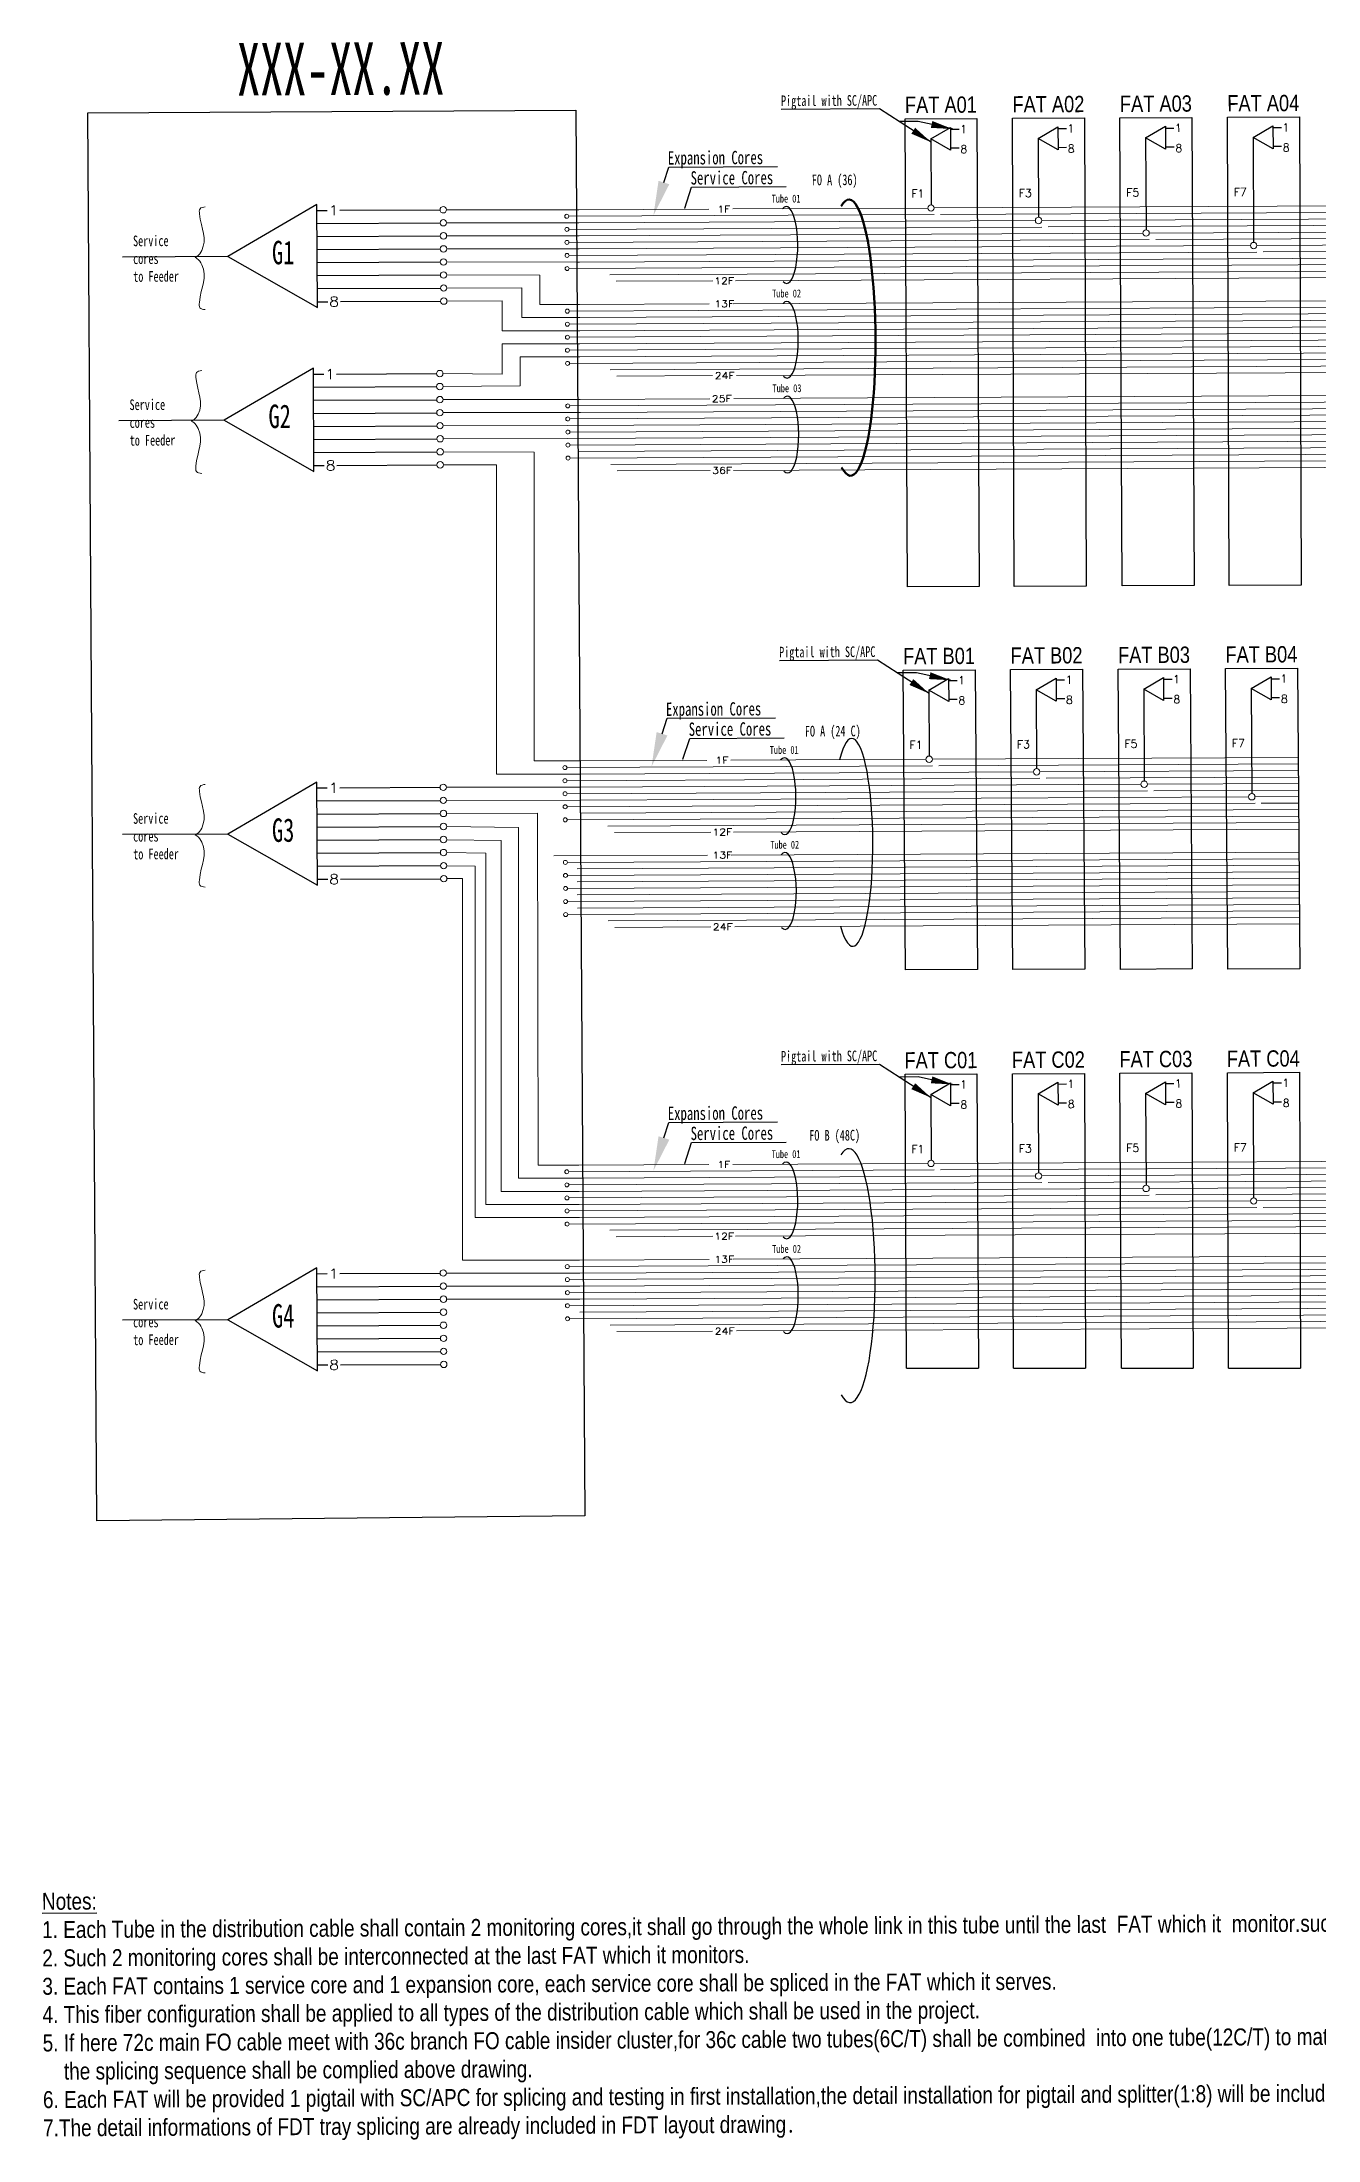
# Model space of a CAD drawing. Header units: metres. Extents: x 3071 to 12757, y 289 to 1488.
# Drawn here: x 10398.4 to 10548, y 976.5 to 1222.5 of the extents above; entities that cross this region are included whole.
import ezdxf
from ezdxf import colors
from ezdxf.entities.mleader import LeaderData, LeaderLine
from ezdxf.enums import TextEntityAlignment as Align
from ezdxf.math import Vec2, Vec3

# ---------------------------------------------------------------- set-up
doc = ezdxf.new("R2010")
doc.units = ezdxf.units.M
doc.linetypes.add('PHANTOM2', pattern=[1.25, 0.625, -0.125, 0.125, -0.125, 0.125, -0.125])
for name, color, linetype, lineweight in [('Expansion Core', 8, 'Continuous', 5), ('Expansion Cores', 7, 'Continuous', 13), ('FAT AREA', 134, 'PHANTOM2', 25), ('FO 24 CORE', 3, 'Continuous', 30), ('FO 36 CORE', 6, 'Continuous', 50), ('Service Core', 7, 'Continuous', 13)]:
    doc.layers.add(name, color=color, linetype=linetype, lineweight=lineweight)
for name, color, linetype in [('FAT CODE', 7, 'Continuous'), ('FAT SP', 7, 'Continuous'), ('FDT SP', 7, 'Continuous'), ('lcp1_f1', 50, 'Continuous'), ('moniter core', 6, 'Continuous'), ('napf1-f15', 20, 'Continuous'), ('Regular LCP ID', 7, 'Continuous')]:
    doc.layers.add(name, color=color, linetype=linetype)
doc.styles.add('FS', font='SimSun.ttf', dxfattribs={"width": 0.7})
doc.styles.add('Mark', font='arial.ttf', dxfattribs={"width": 0.8, "height": 2.5})
doc.styles.add('ROMANS', font='romans.shx', dxfattribs={"width": 1.2})
doc.styles.get("Standard").update_dxf_attribs({"font": 'arial.ttf'})
doc.dimstyles.new('DIN', dxfattribs={"dimtxt": 2.5, "dimasz": 2.5, "dimexe": 1.25, "dimexo": 0.625, "dimtad": 1, "dimtih": 1, "dimdec": 4, "dimdsep": 46, "dimlunit": 6, "dimtxsty": 'Standard', "dimcen": 2.5, "dimadec": 0, "dimazin": 0, "dimtfac": 1, "dimtdec": 4, "dimtmove": 0, "dimatfit": 3, "dimfxl": 1, "dimtvp": 1, "dimtolj": 1, "dimtzin": 0, "dimarcsym": 0})
doc.dimstyles.new('ISO-25', dxfattribs={"dimtxt": 2.5, "dimasz": 2.5, "dimexe": 1.25, "dimexo": 0.625, "dimtad": 1, "dimtxsty": 'Standard', "dimcen": 2.5, "dimadec": 0, "dimazin": 0, "dimtfac": 1, "dimtmove": 0, "dimatfit": 3, "dimfxl": 1, "dimarcsym": 0})

msp = doc.modelspace()

# ---------------------------------------------------------------- linework, layer by layer
at = {"color": 40, "ltscale": 10}
for centre in [(10485.72, 1187.58), (10485.49, 1122.95), (10485.72, 1075.55)]:
    msp.add_ellipse(centre, major_axis=(-0.02, 4.5), ratio=0.295907, start_param=2.820307, end_param=6.61807, dxfattribs=at)
at = {"color": 3, "ltscale": 10}
msp.add_ellipse((10485.77, 1176.46), major_axis=(-0.02, 4.5), ratio=0.295907, start_param=2.820307, end_param=6.61807, dxfattribs=at)
at = {"color": 1, "lineweight": 5}
for points in [[(10417.53, 1203.16), (10417.28, 1203.12), (10416.79, 1203.04), (10416.97, 1200.71), (10417.93, 1199.17), (10416.76, 1197.46), (10416.41, 1197.27), (10416.34, 1197.23), (10416.41, 1197.2), (10416.76, 1197.02), (10417.95, 1195.1), (10416.94, 1193.67), (10416.78, 1191.22), (10417.27, 1191.15), (10417.52, 1191.11)], [(10417.11, 1183.96), (10416.86, 1183.92), (10416.38, 1183.83), (10416.56, 1181.51), (10417.52, 1179.97), (10416.35, 1178.26), (10416, 1178.07), (10415.92, 1178.03), (10416, 1177.99), (10416.35, 1177.81), (10417.54, 1175.9), (10416.52, 1174.47), (10416.37, 1172.01), (10416.86, 1171.94), (10417.11, 1171.9)], [(10417.53, 1135.45), (10417.28, 1135.4), (10416.79, 1135.32), (10416.97, 1133), (10417.93, 1131.46), (10416.76, 1129.74), (10416.41, 1129.56), (10416.34, 1129.52), (10416.41, 1129.48), (10416.76, 1129.3), (10417.95, 1127.39), (10416.94, 1125.96), (10416.78, 1123.5), (10417.27, 1123.43), (10417.52, 1123.39)], [(10417.53, 1078.49), (10417.28, 1078.45), (10416.79, 1078.37), (10416.97, 1076.04), (10417.93, 1074.5), (10416.76, 1072.79), (10416.41, 1072.6), (10416.34, 1072.56), (10416.41, 1072.53), (10416.76, 1072.34), (10417.95, 1070.43), (10416.94, 1069), (10416.78, 1066.55), (10417.27, 1066.47), (10417.52, 1066.44)]]:
    msp.add_open_spline(points, degree=3, knots=[0, 0, 0, 0, 2.157107, 4.219713, 20.733901, 23.794511, 24.620854, 24.620854, 24.620854, 25.447198, 28.507808, 45.021996, 47.084602, 49.241709, 49.241709, 49.241709, 49.241709], dxfattribs=at)
at = {"layer": 'Expansion Core'}
for points in [[(10502.98, 1203.03), (10671.82, 1203.87)], [(10503.74, 1202.27), (10671.83, 1203.11)], [(10515.59, 1201.56), (10671.83, 1202.34)], [(10516.34, 1200.8), (10671.84, 1201.58)], [(10528.2, 1200.09), (10671.84, 1200.81)], [(10528.95, 1199.33), (10671.84, 1200.05)], [(10540.8, 1198.63), (10671.85, 1199.28)], [(10541.55, 1197.87), (10671.85, 1198.52)], [(10502.76, 1138.39), (10545.65, 1138.61)], [(10503.52, 1137.63), (10545.65, 1137.84)], [(10515.37, 1136.93), (10545.66, 1137.08)], [(10516.12, 1136.17), (10545.67, 1136.31)], [(10527.98, 1135.46), (10545.67, 1135.55)], [(10528.73, 1134.7), (10545.68, 1134.78)], [(10540.58, 1133.99), (10545.68, 1134.02)], [(10541.33, 1133.23), (10545.69, 1133.25)], [(10502.98, 1091), (10608.82, 1091.53)], [(10503.74, 1090.24), (10608.82, 1090.77)], [(10515.59, 1089.53), (10608.83, 1090)], [(10516.34, 1088.77), (10608.83, 1089.24)], [(10528.2, 1088.07), (10608.83, 1088.47)], [(10528.95, 1087.31), (10608.84, 1087.71)], [(10540.8, 1086.6), (10608.84, 1086.94)], [(10541.55, 1085.84), (10608.84, 1086.18)]]:
    msp.add_lwpolyline(points, dxfattribs=at)
at = {"layer": 'Expansion Cores'}
for points in [[(10460.15, 1202.05), (10502.99, 1202.26)], [(10460.16, 1200.52), (10515.59, 1200.79)], [(10460.17, 1198.99), (10528.2, 1199.33)], [(10460.17, 1197.46), (10540.81, 1197.86)], [(10460.18, 1195.93), (10553.41, 1196.4)], [(10460.21, 1190.93), (10566.03, 1191.46)], [(10460.21, 1189.4), (10578.64, 1190)], [(10460.22, 1187.87), (10591.25, 1188.53)], [(10460.23, 1186.34), (10603.85, 1187.06)], [(10460.24, 1184.81), (10616.46, 1185.6)], [(10460.26, 1179.82), (10629.08, 1180.66)], [(10460.27, 1178.29), (10641.66, 1179.2)], [(10460.28, 1176.76), (10654.37, 1177.73)], [(10460.28, 1175.23), (10666.92, 1176.26)], [(10460.29, 1173.7), (10671.97, 1174.76)], [(10459.93, 1137.41), (10502.77, 1137.63)], [(10459.94, 1135.88), (10515.37, 1136.16)], [(10459.95, 1134.35), (10527.98, 1134.7)], [(10459.95, 1132.82), (10540.59, 1133.23)], [(10459.96, 1131.29), (10545.7, 1131.72)], [(10459.99, 1126.3), (10545.74, 1126.73)], [(10459.99, 1124.77), (10545.75, 1125.2)], [(10460, 1123.24), (10545.76, 1123.67)], [(10460.01, 1121.71), (10545.77, 1122.14)], [(10460.15, 1090.02), (10502.99, 1090.24)], [(10460.16, 1088.49), (10515.59, 1088.77)], [(10460.17, 1086.96), (10528.2, 1087.3)], [(10460.17, 1085.43), (10540.81, 1085.84)], [(10460.18, 1083.9), (10553.41, 1084.37)], [(10460.21, 1078.91), (10566.03, 1079.44)], [(10460.21, 1077.38), (10578.64, 1077.97)], [(10460.22, 1075.85), (10591.25, 1076.5)], [(10460.23, 1074.32), (10603.85, 1075.04)], [(10460.24, 1072.79), (10608.89, 1073.53)]]:
    msp.add_lwpolyline(points, dxfattribs=at)
at = {"layer": 'FAT AREA', "color": 5, "linetype": 'ByBlock'}
for centre in [(10485.66, 1198.69), (10485.44, 1134.06), (10485.66, 1086.67)]:
    msp.add_ellipse(centre, major_axis=(-0.02, 4.5), ratio=0.295907, start_param=2.820307, end_param=6.61807, dxfattribs=at)
at = {"layer": 'FAT SP'}
for p, q in [((10502.57, 1211.12), (10502.61, 1203.4)), ((10505.89, 1212.24), (10504.9, 1212.23)), ((10515.17, 1211.18), (10515.21, 1201.93)), ((10518.49, 1212.3), (10517.49, 1212.3)), ((10527.77, 1211.25), (10527.82, 1200.47)), ((10531.09, 1212.36), (10530.09, 1212.36)), ((10540.36, 1211.31), (10540.43, 1199)), ((10543.69, 1212.43), (10542.69, 1212.42)), ((10505.9, 1210.04), (10504.91, 1210.03)), ((10518.5, 1210.1), (10517.5, 1210.09)), ((10531.1, 1210.16), (10530.1, 1210.16)), ((10543.69, 1210.23), (10542.7, 1210.22)), ((10502.35, 1146.49), (10502.39, 1138.77)), ((10505.67, 1147.6), (10504.68, 1147.6)), ((10514.95, 1146.55), (10514.99, 1137.3)), ((10518.27, 1147.67), (10517.27, 1147.66)), ((10527.54, 1146.61), (10527.6, 1135.83)), ((10530.87, 1147.73), (10529.87, 1147.73)), ((10540.14, 1146.68), (10540.2, 1134.37)), ((10543.47, 1147.79), (10542.47, 1147.79)), ((10505.68, 1145.4), (10504.69, 1145.4)), ((10518.28, 1145.47), (10517.28, 1145.46)), ((10530.88, 1145.53), (10529.88, 1145.52)), ((10543.47, 1145.59), (10542.48, 1145.59)), ((10505.89, 1100.21), (10504.9, 1100.21)), ((10518.49, 1100.28), (10517.49, 1100.27)), ((10531.09, 1100.34), (10530.09, 1100.33)), ((10543.69, 1100.4), (10542.69, 1100.4)), ((10502.57, 1099.09), (10502.61, 1091.37)), ((10505.9, 1098.01), (10504.91, 1098.01)), ((10515.17, 1099.16), (10515.21, 1089.91)), ((10518.5, 1098.07), (10517.5, 1098.07)), ((10527.77, 1099.22), (10527.82, 1088.44)), ((10531.1, 1098.14), (10530.1, 1098.13)), ((10540.36, 1099.28), (10540.43, 1086.97)), ((10543.69, 1098.2), (10542.7, 1098.2))]:
    msp.add_line(p, q, dxfattribs=at)
at = {"layer": 'FAT SP', "color": 1}
for points in [[(10502.57, 1211.12), (10504.89, 1212.48), (10504.91, 1209.79)], [(10515.17, 1211.18), (10517.49, 1212.54), (10517.51, 1209.85)], [(10527.77, 1211.25), (10530.09, 1212.61), (10530.1, 1209.91)], [(10540.36, 1211.31), (10542.69, 1212.67), (10542.7, 1209.98)], [(10502.35, 1146.49), (10504.67, 1147.85), (10504.69, 1145.15)], [(10514.95, 1146.55), (10517.27, 1147.91), (10517.29, 1145.22)], [(10527.54, 1146.61), (10529.87, 1147.97), (10529.88, 1145.28)], [(10540.14, 1146.68), (10542.47, 1148.04), (10542.48, 1145.34)], [(10502.57, 1099.09), (10504.89, 1100.45), (10504.91, 1097.76)], [(10515.17, 1099.16), (10517.49, 1100.52), (10517.51, 1097.82)], [(10527.77, 1099.22), (10530.09, 1100.58), (10530.1, 1097.89)], [(10540.36, 1099.28), (10542.69, 1100.64), (10542.7, 1097.95)]]:
    msp.add_lwpolyline(points, close=True, dxfattribs=at)
at = {"layer": 'FDT SP'}
for p, q in [((10420.17, 1197.34), (10407.82, 1197.28)), ((10419.76, 1178.13), (10407.4, 1178.07)), ((10420.17, 1129.62), (10407.82, 1129.56)), ((10420.17, 1072.67), (10407.82, 1072.61))]:
    msp.add_line(p, q, dxfattribs=at)
at = {"layer": 'FDT SP', "color": 7, "linetype": 'Continuous'}
for points in [[(10420.17, 1197.34), (10430.68, 1191.34), (10430.62, 1203.44)], [(10419.76, 1178.13), (10430.26, 1172.14), (10430.2, 1184.23)], [(10420.17, 1129.62), (10430.68, 1123.63), (10430.62, 1135.72)], [(10420.17, 1072.67), (10430.68, 1066.67), (10430.62, 1078.77)]]:
    msp.add_lwpolyline(points, close=True, dxfattribs=at)
at = {"layer": 'FDT SP'}
for points in [[(10430.62, 1202.74), (10431.83, 1202.75)], [(10430.63, 1201.21), (10445.07, 1201.29)], [(10433.32, 1202.76), (10445.06, 1202.82)], [(10430.63, 1199.68), (10445.07, 1199.76)], [(10430.64, 1198.16), (10445.08, 1198.23)], [(10430.65, 1196.63), (10445.09, 1196.7)], [(10430.66, 1195.1), (10445.1, 1195.17)], [(10430.67, 1193.57), (10445.1, 1193.64)], [(10430.67, 1192.04), (10431.88, 1192.04)], [(10433.38, 1192.05), (10445.11, 1192.11)], [(10430.21, 1183.54), (10431.42, 1183.55)], [(10432.91, 1183.55), (10444.65, 1183.61)], [(10430.21, 1182.01), (10444.65, 1182.08)], [(10430.22, 1180.48), (10444.66, 1180.55)], [(10430.23, 1178.95), (10444.67, 1179.02)], [(10430.24, 1177.42), (10444.68, 1177.49)], [(10430.25, 1175.89), (10444.68, 1175.96)], [(10430.25, 1174.36), (10444.69, 1174.43)], [(10430.26, 1172.83), (10431.47, 1172.84)], [(10432.96, 1172.85), (10444.7, 1172.9)], [(10430.62, 1135.03), (10431.83, 1135.03)], [(10433.32, 1135.04), (10445.06, 1135.1)], [(10430.63, 1133.5), (10445.07, 1133.57)], [(10430.63, 1131.97), (10445.07, 1132.04)], [(10430.64, 1130.44), (10445.08, 1130.51)], [(10430.65, 1128.91), (10445.09, 1128.98)], [(10430.66, 1127.38), (10445.1, 1127.45)], [(10430.67, 1125.85), (10445.1, 1125.92)], [(10430.67, 1124.32), (10431.88, 1124.33)], [(10433.38, 1124.33), (10445.11, 1124.39)], [(10430.62, 1078.07), (10431.83, 1078.08)], [(10433.32, 1078.09), (10445.06, 1078.15)], [(10430.63, 1076.54), (10445.07, 1076.62)], [(10430.63, 1075.01), (10445.07, 1075.09)], [(10430.64, 1073.48), (10445.08, 1073.56)], [(10430.65, 1071.95), (10445.09, 1072.03)], [(10430.66, 1070.43), (10445.1, 1070.5)], [(10430.67, 1068.9), (10445.1, 1068.97)], [(10430.67, 1067.37), (10431.88, 1067.37)], [(10433.38, 1067.38), (10445.11, 1067.44)]]:
    msp.add_lwpolyline(points, dxfattribs=at)
at = {"layer": 'FO 24 CORE', "linetype": 'Continuous'}
for centre, major_axis, ratio, start_param, end_param in [((10493.38, 1128.65), (-0.06, 12.19), 0.197549, 2.509396, 6.934903), ((10493.05, 1077.85), (-0.08, 14.88), 0.202817, 2.789901, 6.593344)]:
    msp.add_ellipse(centre, major_axis=major_axis, ratio=ratio, start_param=start_param, end_param=end_param, dxfattribs=at)
at = {"layer": 'FO 36 CORE', "linetype": 'Continuous'}
msp.add_ellipse((10493.09, 1187.82), major_axis=(-0.09, 16.19), ratio=0.186512, start_param=2.789901, end_param=6.593344, dxfattribs=at)
at = {"layer": 'lcp1_f1', "color": 3, "ltscale": 8}
for points in [[(10403.77, 1214.2), (10460.97, 1214.48), (10462.03, 1049.67), (10404.83, 1049.11)], [(10499.56, 1213.48), (10507.99, 1213.52), (10508.27, 1158.63), (10499.84, 1158.59)], [(10512.16, 1213.54), (10520.59, 1213.58), (10520.81, 1158.7), (10512.37, 1158.65)], [(10524.76, 1213.61), (10533.19, 1213.65), (10533.47, 1158.76), (10525.03, 1158.72)], [(10537.36, 1213.67), (10545.79, 1213.71), (10546, 1158.82), (10537.57, 1158.78)], [(10499.34, 1148.85), (10507.77, 1148.89), (10508.04, 1113.75), (10499.61, 1113.71)], [(10511.94, 1148.91), (10520.37, 1148.95), (10520.64, 1113.77), (10512.21, 1113.73)], [(10524.54, 1148.97), (10532.97, 1149.01), (10533.24, 1113.8), (10524.81, 1113.75)], [(10537.14, 1149.04), (10545.57, 1149.08), (10545.84, 1113.82), (10537.4, 1113.77)]]:
    msp.add_lwpolyline(points, close=True, dxfattribs=at)
for points in [[(10499.73, 1067), (10499.56, 1101.45), (10507.99, 1101.5), (10508.17, 1067)], [(10512.29, 1067), (10512.16, 1101.52), (10520.59, 1101.56), (10520.73, 1067)], [(10524.93, 1067), (10524.76, 1101.58), (10533.19, 1101.62), (10533.36, 1067)], [(10537.49, 1067), (10537.36, 1101.64), (10545.79, 1101.69), (10545.92, 1067)]]:
    msp.add_lwpolyline(points, dxfattribs=at)
at = {"layer": 'lcp1_f1', "color": 3}
for points in [[(10499.73, 1067), (10508.17, 1067)], [(10512.29, 1067), (10520.73, 1067)], [(10524.93, 1067), (10533.36, 1067)], [(10537.49, 1067), (10545.92, 1067)]]:
    msp.add_lwpolyline(points, dxfattribs=at)
at = {"layer": 'moniter core', "color": 6, "lineweight": 5}
for points in [[(10464.95, 1195.19), (10553.42, 1195.63)], [(10465.71, 1194.43), (10477.03, 1194.48)], [(10479.69, 1194.5), (10553.42, 1194.87)], [(10465, 1184.07), (10616.46, 1184.83)], [(10465.77, 1183.31), (10477.01, 1183.37)], [(10479.82, 1183.38), (10616.47, 1184.07)], [(10465.06, 1172.96), (10671.97, 1174)], [(10465.83, 1172.2), (10476.72, 1172.25)], [(10479.46, 1172.26), (10671.98, 1173.23)], [(10464.73, 1130.55), (10545.71, 1130.96)], [(10465.49, 1129.79), (10476.81, 1129.85)], [(10479.47, 1129.86), (10545.71, 1130.19)], [(10464.78, 1119.44), (10545.79, 1119.84)], [(10465.55, 1118.68), (10476.79, 1118.73)], [(10479.6, 1118.75), (10545.8, 1119.08)], [(10464.95, 1083.16), (10553.42, 1083.61)], [(10465.71, 1082.4), (10477.03, 1082.46)], [(10479.69, 1082.47), (10553.42, 1082.84)], [(10465, 1072.05), (10608.89, 1072.77)], [(10465.77, 1071.29), (10477.01, 1071.34)], [(10479.82, 1071.36), (10608.9, 1072)]]:
    msp.add_lwpolyline(points, dxfattribs=at)
at = {"layer": 'napf1-f15', "lineweight": 9}
for centre in [(10502.61, 1203.02), (10515.22, 1201.56), (10527.82, 1200.09), (10540.43, 1198.62), (10502.39, 1138.39), (10514.99, 1136.92), (10527.6, 1135.46), (10540.21, 1133.99), (10502.61, 1091), (10515.22, 1089.53), (10527.82, 1088.07), (10540.43, 1086.6)]:
    msp.add_circle(centre, 0.375, dxfattribs=at)
at = {"layer": 'Service Core'}
for points in [[(10479.37, 1202.91), (10502.23, 1203.02)], [(10461.32, 1202.82), (10445.81, 1202.82)], [(10461.33, 1201.28), (10445.81, 1201.29)], [(10461.32, 1202.82), (10476.56, 1202.89)], [(10461.33, 1201.28), (10514.84, 1201.56)], [(10461.2, 1199.75), (10445.82, 1199.76)], [(10461.07, 1198.22), (10445.83, 1198.23)], [(10461.34, 1199.75), (10461.06, 1199.75)], [(10461.35, 1198.22), (10461.07, 1198.22)], [(10461.37, 1199.75), (10461.34, 1199.75)], [(10461.38, 1198.22), (10461.35, 1198.22)], [(10461.37, 1199.75), (10527.45, 1200.09)], [(10461.38, 1198.22), (10540.05, 1198.62)], [(10461.08, 1196.69), (10445.84, 1196.7)], [(10461.39, 1196.69), (10461.08, 1196.69)], [(10461.39, 1196.69), (10461.36, 1196.69)], [(10461.39, 1196.69), (10552.66, 1197.16)], [(10461.11, 1191.7), (10456.74, 1191.7), (10456.74, 1195.14), (10445.85, 1195.17)], [(10461.12, 1190.17), (10454.63, 1190.17), (10454.63, 1193.67), (10445.85, 1193.64)], [(10445.85, 1193.64), (10445.85, 1193.64)], [(10445.85, 1192.11), (10445.86, 1192.11)], [(10461.13, 1188.64), (10452.35, 1188.64), (10452.35, 1192.13), (10445.86, 1192.11)], [(10461.4, 1191.7), (10461.11, 1191.7)], [(10461.4, 1191.7), (10476.62, 1191.78)], [(10461.43, 1190.17), (10577.89, 1190.76)], [(10479.42, 1191.79), (10565.28, 1192.22)], [(10461.43, 1190.17), (10461.12, 1190.17)], [(10461.44, 1188.64), (10461.13, 1188.64)], [(10461.43, 1190.17), (10461.41, 1190.17)], [(10461.44, 1188.64), (10461.42, 1188.64)], [(10461.44, 1188.64), (10590.49, 1189.29)], [(10461.3, 1187.11), (10452.33, 1187.11), (10452.33, 1183.56), (10445.39, 1183.61)], [(10461.45, 1187.11), (10461.14, 1187.11)], [(10461.45, 1187.11), (10461.43, 1187.11)], [(10461.45, 1187.11), (10603.1, 1187.82)], [(10461.46, 1185.58), (10615.71, 1186.36)], [(10461.15, 1185.58), (10454.46, 1185.58), (10454.46, 1182.16), (10445.4, 1182.09)], [(10461.46, 1185.58), (10461.15, 1185.58)], [(10461.46, 1185.58), (10461.43, 1185.58)], [(10479.48, 1180.68), (10628.33, 1181.43)], [(10461.19, 1180.59), (10445.41, 1180.56)], [(10461.2, 1179.06), (10445.42, 1179.03)], [(10460.04, 1177.52), (10653.54, 1178.49)], [(10461.49, 1180.59), (10461.19, 1180.59)], [(10461.48, 1179.06), (10461.2, 1179.06)], [(10461.49, 1180.59), (10461.47, 1180.59)], [(10461.5, 1179.06), (10461.48, 1179.06)], [(10461.49, 1180.59), (10476.68, 1180.66)], [(10461.5, 1179.06), (10640.93, 1179.96)], [(10460.04, 1177.52), (10445.43, 1177.5)], [(10460.05, 1175.99), (10445.43, 1175.97)], [(10460.05, 1175.99), (10666.15, 1177.03)], [(10461.46, 1138.19), (10456.07, 1138.19), (10456.07, 1174.41), (10445.44, 1174.44)], [(10461.22, 1174.47), (10671.97, 1175.53)], [(10461.47, 1136.66), (10451.69, 1136.66), (10451.69, 1172.93), (10445.45, 1172.91)], [(10461.46, 1138.19), (10476.34, 1138.26)], [(10461.47, 1136.66), (10514.62, 1136.92)], [(10479.15, 1138.27), (10502.01, 1138.39)], [(10461.48, 1135.13), (10445.81, 1135.1)], [(10461.48, 1135.13), (10527.23, 1135.46)], [(10461.49, 1133.6), (10445.81, 1133.57)], [(10456.49, 1132.06), (10445.82, 1132.04)], [(10461.32, 1090.79), (10456.56, 1090.79), (10456.49, 1132.06)], [(10461.49, 1133.6), (10539.83, 1133.99)], [(10461.5, 1132.07), (10545.7, 1132.49)], [(10461.77, 1089.26), (10454.25, 1089.26), (10454.25, 1130.4), (10445.84, 1130.5)], [(10461.37, 1087.73), (10452.21, 1087.73), (10452.21, 1128.85), (10445.85, 1128.94)], [(10461.35, 1086.19), (10450.41, 1086.19), (10450.41, 1127.4), (10445.85, 1127.44)], [(10458.4, 1127.06), (10476.4, 1127.15)], [(10479.2, 1127.16), (10545.73, 1127.49)], [(10461.36, 1084.66), (10449.18, 1084.66), (10449.18, 1125.86), (10445.86, 1125.91)], [(10461.4, 1079.68), (10447.69, 1079.68), (10447.69, 1124.41), (10445.86, 1124.4)], [(10461.12, 1125.54), (10545.75, 1125.96)], [(10461.13, 1124.01), (10545.76, 1124.43)], [(10461.14, 1122.48), (10545.77, 1122.9)], [(10460.02, 1120.18), (10545.79, 1120.61)], [(10461.15, 1120.95), (10545.78, 1121.37)], [(10461.32, 1090.79), (10476.56, 1090.87)], [(10479.37, 1090.88), (10502.23, 1091)], [(10461.33, 1089.26), (10514.84, 1089.53)], [(10461.37, 1087.73), (10461.34, 1087.73)], [(10461.37, 1087.73), (10527.45, 1088.06)], [(10461.38, 1086.19), (10461.35, 1086.19)], [(10461.38, 1086.19), (10540.05, 1086.6)], [(10461.39, 1084.66), (10552.66, 1085.13)], [(10461.39, 1084.66), (10461.36, 1084.66)], [(10479.42, 1079.77), (10565.28, 1080.2)], [(10461.41, 1078.15), (10445.81, 1078.15)], [(10461.4, 1079.68), (10476.62, 1079.75)], [(10461.43, 1078.15), (10461.41, 1078.15)], [(10461.43, 1078.15), (10577.89, 1078.73)], [(10461.42, 1076.62), (10445.81, 1076.62)], [(10461.43, 1075.09), (10445.82, 1075.09)], [(10461.44, 1076.62), (10461.42, 1076.62)], [(10461.45, 1075.09), (10461.43, 1075.09)], [(10461.44, 1076.62), (10590.49, 1077.27)], [(10461.45, 1075.09), (10603.1, 1075.8)], [(10461.46, 1073.56), (10461.43, 1073.56)], [(10461.46, 1073.56), (10608.89, 1074.3)]]:
    msp.add_lwpolyline(points, dxfattribs=at)
for centre, radius in [((10445.43, 1202.82), 0.375), ((10445.44, 1201.29), 0.375), ((10459.91, 1202.05), 0.235), ((10459.92, 1200.52), 0.235), ((10445.45, 1199.76), 0.375), ((10445.46, 1198.23), 0.375), ((10459.93, 1198.99), 0.235), ((10445.46, 1196.7), 0.375), ((10445.47, 1195.17), 0.375), ((10459.94, 1197.46), 0.235), ((10459.95, 1195.93), 0.235), ((10445.48, 1193.64), 0.375), ((10445.49, 1192.11), 0.375), ((10459.97, 1190.93), 0.235), ((10459.98, 1189.4), 0.235), ((10459.99, 1187.87), 0.235), ((10459.99, 1186.34), 0.235), ((10445.02, 1183.61), 0.375), ((10460, 1184.81), 0.235), ((10445.03, 1182.09), 0.375), ((10445.04, 1180.56), 0.375), ((10445.04, 1179.03), 0.375), ((10460.03, 1179.82), 0.235), ((10460.03, 1178.29), 0.235), ((10445.05, 1177.5), 0.375), ((10445.06, 1175.97), 0.375), ((10460.04, 1176.76), 0.235), ((10445.07, 1174.44), 0.375), ((10460.05, 1175.23), 0.235), ((10460.06, 1173.7), 0.235), ((10445.07, 1172.91), 0.375), ((10459.69, 1137.41), 0.235), ((10445.43, 1135.1), 0.375), ((10459.7, 1135.88), 0.235), ((10459.71, 1134.35), 0.235), ((10445.44, 1133.57), 0.375), ((10445.45, 1132.04), 0.375), ((10459.72, 1132.82), 0.235), ((10445.46, 1130.51), 0.375), ((10445.46, 1128.98), 0.375), ((10459.73, 1131.29), 0.235), ((10445.47, 1127.45), 0.375), ((10445.48, 1125.92), 0.375), ((10445.49, 1124.39), 0.375), ((10459.75, 1126.3), 0.235), ((10459.76, 1124.77), 0.235), ((10459.77, 1123.24), 0.235), ((10459.77, 1121.71), 0.235), ((10459.78, 1120.18), 0.235), ((10459.91, 1090.02), 0.235), ((10459.92, 1088.49), 0.235), ((10459.93, 1086.96), 0.235), ((10459.94, 1085.43), 0.235), ((10459.95, 1083.9), 0.235), ((10445.43, 1078.15), 0.375), ((10459.97, 1078.9), 0.235), ((10459.98, 1077.38), 0.235), ((10445.44, 1076.62), 0.375), ((10445.45, 1075.09), 0.375), ((10459.99, 1075.85), 0.235), ((10445.46, 1073.56), 0.375), ((10459.99, 1074.32), 0.235), ((10460, 1072.79), 0.235), ((10445.46, 1072.03), 0.375), ((10445.47, 1070.5), 0.375), ((10445.48, 1068.97), 0.375), ((10445.49, 1067.44), 0.375)]:
    msp.add_circle(centre, radius, dxfattribs=at)

# ---------------------------------------------------------------- texts
at = {"color": 1, "lineweight": 5, "style": 'FS', "width": 0.7}
for p in [(10485.03, 1214.97), (10484.81, 1150.33), (10485.03, 1102.94)]:
    msp.add_text('Pigtail with SC/APC', height=1.246, rotation=0.2877, dxfattribs=at).set_placement(p)
at = {"color": 40, "ltscale": 10, "style": 'FS', "width": 0.7}
for p in [(10485.68, 1192.54), (10485.46, 1127.91), (10485.68, 1080.52)]:
    msp.add_text('Tube 02', height=0.921, rotation=0.2877, dxfattribs=at).set_placement(p, align=Align.CENTER)
at = {"color": 3, "ltscale": 10, "style": 'FS', "width": 0.7}
msp.add_text('Tube 03', height=0.921, rotation=0.2877, dxfattribs=at).set_placement((10485.73, 1181.43), align=Align.CENTER)
at = {"layer": 'Expansion Cores', "color": 1, "lineweight": 5, "style": 'FS', "width": 0.7}
for p in [(10471.76, 1208.12), (10471.54, 1143.48), (10471.76, 1096.09)]:
    msp.add_text('Expansion Cores', height=1.5636, rotation=0.2877, dxfattribs=at).set_placement(p)
at = {"layer": 'FAT AREA', "color": 5, "linetype": 'ByBlock', "style": 'FS', "width": 0.7}
for p in [(10485.62, 1203.66), (10485.4, 1139.02), (10485.62, 1091.63)]:
    msp.add_text('Tube 01', height=0.921, rotation=0.2877, dxfattribs=at).set_placement(p, align=Align.CENTER)
at = {"layer": 'FAT CODE', "color": 1, "lineweight": 30, "style": 'Mark', "width": 0.8}
for s, p in [('FAT A01', (10503.77, 1215.14)), ('FAT A02', (10516.37, 1215.2)), ('FAT A03', (10528.97, 1215.26)), ('FAT A04', (10541.56, 1215.32)), ('FAT B01', (10503.55, 1150.5)), ('FAT B02', (10516.15, 1150.57)), ('FAT B03', (10528.75, 1150.63)), ('FAT B04', (10541.34, 1150.69)), ('FAT C01', (10503.77, 1103.11)), ('FAT C02', (10516.37, 1103.17)), ('FAT C03', (10528.97, 1103.24)), ('FAT C04', (10541.56, 1103.3))]:
    msp.add_text(s, height=1.912, rotation=0.2877, dxfattribs=at).set_placement(p, align=Align.MIDDLE)
at = {"layer": 'FAT SP', "style": 'ROMANS'}
for s, p in [('1', (10518.61, 1211.88)), ('1', (10531.2, 1211.94)), ('1', (10543.8, 1212)), ('8', (10506.05, 1209.46)), ('1', (10506.01, 1211.81)), ('8', (10518.65, 1209.52)), ('8', (10531.25, 1209.58)), ('8', (10543.85, 1209.65)), ('1', (10505.79, 1147.18)), ('1', (10518.39, 1147.24)), ('1', (10530.98, 1147.31)), ('1', (10543.58, 1147.37)), ('8', (10505.83, 1144.82)), ('8', (10518.43, 1144.89)), ('8', (10531.03, 1144.95)), ('8', (10543.63, 1145.01)), ('1', (10506.01, 1099.79)), ('1', (10518.61, 1099.85)), ('1', (10531.2, 1099.92)), ('1', (10543.8, 1099.98)), ('8', (10506.05, 1097.43)), ('8', (10518.65, 1097.5)), ('8', (10531.25, 1097.56)), ('8', (10543.85, 1097.62))]:
    msp.add_text(s, height=0.938, rotation=0.2877, dxfattribs=at).set_placement(p)
at = {"layer": 'FDT SP', "linetype": 'Continuous', "style": 'ROMANS', "width": 1.2}
for s, p in [('1', (10432.58, 1202.75)), ('8', (10432.63, 1192.05)), ('1', (10432.16, 1183.55)), ('8', (10432.22, 1172.84)), ('1', (10432.58, 1135.04)), ('8', (10432.63, 1124.33)), ('1', (10432.58, 1078.08)), ('8', (10432.63, 1067.38))]:
    msp.add_text(s, height=1.15, rotation=0.2877, dxfattribs=at).set_placement(p, align=Align.MIDDLE)
at = {"layer": 'FDT SP', "color": 7, "linetype": 'Continuous', "style": 'FS', "width": 0.7}
for s, p in [('G1', (10426.67, 1196.43)), ('G2', (10426.26, 1177.23)), ('G3', (10426.67, 1128.71)), ('G4', (10426.67, 1071.76))]:
    msp.add_text(s, height=2.752, rotation=0.2877, dxfattribs=at).set_placement(p, align=Align.CENTER)
at = {"layer": 'FO 24 CORE', "linetype": 'Continuous', "style": 'FS', "width": 0.7}
for s, height, p in [('FO A (24 C)', 1.2509, (10491.1, 1141.07)), ('FO B (48C)', 1.251, (10491.32, 1093.68))]:
    msp.add_text(s, height=height, rotation=0.2877, dxfattribs=at).set_placement(p, align=Align.CENTER)
at = {"layer": 'FO 36 CORE', "linetype": 'Continuous', "style": 'FS', "width": 0.7}
msp.add_text('FO A (36)', height=1.251, rotation=0.2877, dxfattribs=at).set_placement((10491.32, 1205.7), align=Align.CENTER)
at = {"layer": 'moniter core', "color": 6, "lineweight": 5, "style": 'ROMANS', "width": 1.2}
for s, p in [('12F', (10478.36, 1194.49)), ('24F', (10478.42, 1183.37)), ('36F', (10478.12, 1172.26)), ('12F', (10478.14, 1129.86)), ('24F', (10478.2, 1118.74)), ('12F', (10478.36, 1082.46)), ('24F', (10478.42, 1071.35))]:
    msp.add_text(s, height=0.782, rotation=0.2877, dxfattribs=at).set_placement(p, align=Align.MIDDLE)
at = {"layer": 'Regular LCP ID', "insert": (10398.38, 1005.48), "char_height": 1.99219, "width": 247.839, "attachment_point": 1, "rotation": 0.2877, "style": 'Mark'}
msp.add_mtext('{\\LNotes:}  \\P\\pxi-1,l1;1. Each Tube in the distribution cable shall contain 2 monitoring cores,it shall go through the whole link in this tube until the last  FAT which it  monitor.such fiber shall be directly spliced to the feeder cable. \\P2. Such 2 monitoring cores shall be interconnected at the last FAT which it monitors.  \\P3. Each FAT contains 1 service core and 1 expansion core, each service core shall be spliced in the FAT which it serves. \\P4. This fiber configuration shall be applied to all types of the distribution cable which shall be used in the project. \\P5. If here 72c main FO cable meet with 36c branch FO cable insider cluster,for 36c cable two tubes(6C/T) shall be combined  into one tube(12C/T) to match with the 72c main cable,\\P    the splicing sequence shall be complied above drawing.\\P6. Each FAT will be provided 1 pigtail with SC/APC for splicing and testing in first installation,the detail installation for pigtail and splitter(1:8) will be included in CPE section.\\P7.The detail informations of FDT tray splicing are already included in FDT layout drawing{\\fSimSun|b0|i0|c134|p2;.} ', dxfattribs=at)
at = {"layer": 'Service Core', "linetype": 'Continuous'}
for s, height, style, width, p in [('XXX-XX.XX', 6.164, 'FS', 0.6435, (10433.41, 1219.3)), ('1F', 0.782, 'ROMANS', 1.2, (10478.32, 1202.9)), ('13F', 0.782, 'ROMANS', 1.2, (10478.37, 1191.79)), ('25F', 0.782, 'ROMANS', 1.2, (10478.08, 1180.67)), ('1F', 0.782, 'ROMANS', 1.2, (10478.1, 1138.27)), ('13F', 0.782, 'ROMANS', 1.2, (10478.15, 1127.15)), ('1F', 0.782, 'ROMANS', 1.2, (10478.32, 1090.88)), ('13F', 0.782, 'ROMANS', 1.2, (10478.37, 1079.76))]:
    msp.add_text(s, height=height, rotation=0.2877, dxfattribs=dict(at, style=style, width=width)).set_placement(p, align=Align.MIDDLE)
at = {"layer": 'Service Core', "color": 1, "style": 'FS', "width": 0.7}
for p in [(10474.43, 1205.77), (10474.21, 1141.13), (10474.43, 1093.74)]:
    msp.add_text('Service Cores', height=1.5636, rotation=0.2877, dxfattribs=at).set_placement(p)
at = {"layer": 'Service Core', "style": 'ROMANS'}
for s, p in [('F1', (10501.07, 1204.25)), ('F3', (10513.66, 1204.31)), ('F5', (10526.26, 1204.37)), ('F7', (10538.86, 1204.43)), ('F1', (10500.85, 1139.61)), ('F3', (10513.44, 1139.67)), ('F5', (10526.04, 1139.74)), ('F7', (10538.64, 1139.8)), ('F1', (10501.07, 1092.22)), ('F3', (10513.66, 1092.28)), ('F5', (10526.26, 1092.35)), ('F7', (10538.86, 1092.41))]:
    msp.add_text(s, height=0.938, rotation=0.2877, dxfattribs=at).set_placement(p, align=Align.CENTER)
at = {"layer": 'Service Core', "char_height": 1.2509, "width": 11.1046, "attachment_point": 1, "rotation": 0.2877, "style": 'FS'}
for insert in [(10409.06, 1199.79), (10408.65, 1180.58), (10409.06, 1132.07), (10409.06, 1075.12)]:
    msp.add_mtext('{\\fSimSun|b0|i0|c134|p2;Service}\\P{\\fSimSun|b0|i0|c134|p2;cores\\Pto Feeder}', dxfattribs=dict(at, insert=insert))

# ---------------------------------------------------------------- leaders
at = {"color": 5, "linetype": 'ByBlock'}
for points, dimstyle in [([(10502.63, 1210.73), (10496.56, 1214.64), (10485.05, 1214.59)], 'ISO-25'), ([(10505.12, 1212.29), (10501.12, 1213.16), (10498.87, 1213.15)], 'DIN'), ([(10502.41, 1146.09), (10496.34, 1150.01), (10484.83, 1149.95)], 'ISO-25'), ([(10504.9, 1147.66), (10500.9, 1148.53), (10498.65, 1148.52)], 'DIN'), ([(10502.63, 1098.7), (10496.56, 1102.62), (10485.05, 1102.56)], 'ISO-25'), ([(10505.12, 1100.27), (10501.12, 1101.14), (10498.87, 1101.12)], 'DIN')]:
    msp.add_leader(points, dimstyle=dimstyle, override={"dimgap": 0.625, "dimtad": 0}, dxfattribs=at)
at = {"layer": 'Expansion Cores', "color": 1, "lineweight": 5}
ml = msp.add_multileader_mtext('Standard', dxfattribs=at)
ml.set_content('', color=1)
ml.set_leader_properties()
ml.build(insert=Vec2(0, 0))
ml.multileader.update_dxf_attribs({"dogleg_length": 0.36, "arrow_head_size": 4.03})
ctx = ml.context
ctx.base_point, ctx.char_height, ctx.arrow_head_size, ctx.landing_gap_size, ctx.plane_origin, ctx.plane_x_axis, ctx.plane_y_axis = Vec3(10484.6, 1207.89), 4.03, 4.03, 2.02, Vec3(10468.3, 1158.88), Vec3(0.999987, 0.005021), Vec3(-0.005021, 0.999987)
notes = []
notes.append((ctx, [(0, (1, 1, 0), (10471.88, 1207.83), (0.999987, 0.005021), 12.72, [(0, [(10470.07, 1202.17)], 0, [])])]))
ctx.mtext.insert, ctx.mtext.text_direction, ctx.mtext.rotation, ctx.mtext.flow_direction = Vec3(10486.61, 1209.92), Vec3(0.999987, 0.005021), 0.005021, 5
ml = msp.add_multileader_mtext('Standard', dxfattribs=at)
ml.set_content('', color=1)
ml.set_leader_properties()
ml.build(insert=Vec2(0, 0))
ml.multileader.update_dxf_attribs({"dogleg_length": 0.36, "arrow_head_size": 4.03})
ctx = ml.context
ctx.base_point, ctx.char_height, ctx.arrow_head_size, ctx.landing_gap_size, ctx.plane_origin, ctx.plane_x_axis, ctx.plane_y_axis = Vec3(10484.38, 1143.26), 4.03, 4.03, 2.02, Vec3(10468.08, 1094.25), Vec3(0.999987, 0.005021), Vec3(-0.005021, 0.999987)
notes.append((ctx, [(0, (1, 1, 0), (10471.66, 1143.2), (0.999987, 0.005021), 12.72, [(0, [(10469.85, 1137.54)], 0, [])])]))
ctx.mtext.insert, ctx.mtext.text_direction, ctx.mtext.rotation, ctx.mtext.flow_direction = Vec3(10486.39, 1145.29), Vec3(0.999987, 0.005021), 0.005021, 5
ml = msp.add_multileader_mtext('Standard', dxfattribs=at)
ml.set_content('', color=1)
ml.set_leader_properties()
ml.build(insert=Vec2(0, 0))
ml.multileader.update_dxf_attribs({"dogleg_length": 0.36, "arrow_head_size": 4.03})
ctx = ml.context
ctx.base_point, ctx.char_height, ctx.arrow_head_size, ctx.landing_gap_size, ctx.plane_origin, ctx.plane_x_axis, ctx.plane_y_axis = Vec3(10484.6, 1095.87), 4.03, 4.03, 2.02, Vec3(10468.3, 1046.86), Vec3(0.999987, 0.005021), Vec3(-0.005021, 0.999987)
notes.append((ctx, [(0, (1, 1, 0), (10471.88, 1095.8), (0.999987, 0.005021), 12.72, [(0, [(10470.07, 1090.15)], 0, [])])]))
ctx.mtext.insert, ctx.mtext.text_direction, ctx.mtext.rotation, ctx.mtext.flow_direction = Vec3(10486.61, 1097.89), Vec3(0.999987, 0.005021), 0.005021, 5
at = {"layer": 'Service Core', "color": 1}
ml = msp.add_multileader_mtext('Standard', dxfattribs=at)
ml.set_content('', color=1)
ml.set_leader_properties()
ml.build(insert=Vec2(0, 0))
ml.multileader.update_dxf_attribs({"dogleg_length": 0.36, "arrow_head_size": 0.14})
ctx = ml.context
ctx.base_point, ctx.char_height, ctx.arrow_head_size, ctx.landing_gap_size, ctx.plane_origin, ctx.plane_x_axis, ctx.plane_y_axis = Vec3(10485.61, 1205.53), 0.14, 0.14, 0.07, Vec3(10470.97, 1156.53), Vec3(0.999987, 0.005021), Vec3(-0.005021, 0.999987)
notes.append((ctx, [(0, (1, 1, 0), (10474.55, 1205.48), (0.999987, 0.005021), 11.06, [(0, [(10473.69, 1202.88)], 0, [])])]))
ctx.mtext.insert, ctx.mtext.text_direction, ctx.mtext.rotation, ctx.mtext.flow_direction = Vec3(10485.68, 1205.6), Vec3(0.999987, 0.005021), 0.005021, 5
ml = msp.add_multileader_mtext('Standard', dxfattribs=at)
ml.set_content('', color=1)
ml.set_leader_properties()
ml.build(insert=Vec2(0, 0))
ml.multileader.update_dxf_attribs({"dogleg_length": 0.36, "arrow_head_size": 0.14})
ctx = ml.context
ctx.base_point, ctx.char_height, ctx.arrow_head_size, ctx.landing_gap_size, ctx.plane_origin, ctx.plane_x_axis, ctx.plane_y_axis = Vec3(10485.39, 1140.9), 0.14, 0.14, 0.07, Vec3(10470.75, 1091.9), Vec3(0.999987, 0.005021), Vec3(-0.005021, 0.999987)
notes.append((ctx, [(0, (1, 1, 0), (10474.33, 1140.84), (0.999987, 0.005021), 11.06, [(0, [(10473.47, 1138.25)], 0, [])])]))
ctx.mtext.insert, ctx.mtext.text_direction, ctx.mtext.rotation, ctx.mtext.flow_direction = Vec3(10485.46, 1140.97), Vec3(0.999987, 0.005021), 0.005021, 5
ml = msp.add_multileader_mtext('Standard', dxfattribs=at)
ml.set_content('', color=1)
ml.set_leader_properties()
ml.build(insert=Vec2(0, 0))
ml.multileader.update_dxf_attribs({"dogleg_length": 0.36, "arrow_head_size": 0.14})
ctx = ml.context
ctx.base_point, ctx.char_height, ctx.arrow_head_size, ctx.landing_gap_size, ctx.plane_origin, ctx.plane_x_axis, ctx.plane_y_axis = Vec3(10485.61, 1093.51), 0.14, 0.14, 0.07, Vec3(10470.97, 1044.51), Vec3(0.999987, 0.005021), Vec3(-0.005021, 0.999987)
notes.append((ctx, [(0, (1, 1, 0), (10474.55, 1093.45), (0.999987, 0.005021), 11.06, [(0, [(10473.69, 1090.85)], 0, [])])]))
ctx.mtext.insert, ctx.mtext.text_direction, ctx.mtext.rotation, ctx.mtext.flow_direction = Vec3(10485.68, 1093.58), Vec3(0.999987, 0.005021), 0.005021, 5
for ctx, leaders in notes:
    for number, flags, end, landing, length, lines in leaders:
        leader = LeaderData()
        leader.index, (leader.has_last_leader_line, leader.has_dogleg_vector, leader.attachment_direction) = number, flags
        leader.last_leader_point, leader.dogleg_vector, leader.dogleg_length = Vec3(end), Vec3(landing), length
        for number, points, colour, breaks in lines:
            line = LeaderLine()
            line.index, line.vertices, line.color, line.breaks = number, Vec3.list(points), colors.encode_raw_color(colour), breaks
            leader.lines.append(line)
        ctx.leaders.append(leader)

doc.saveas('drawing.dxf')
